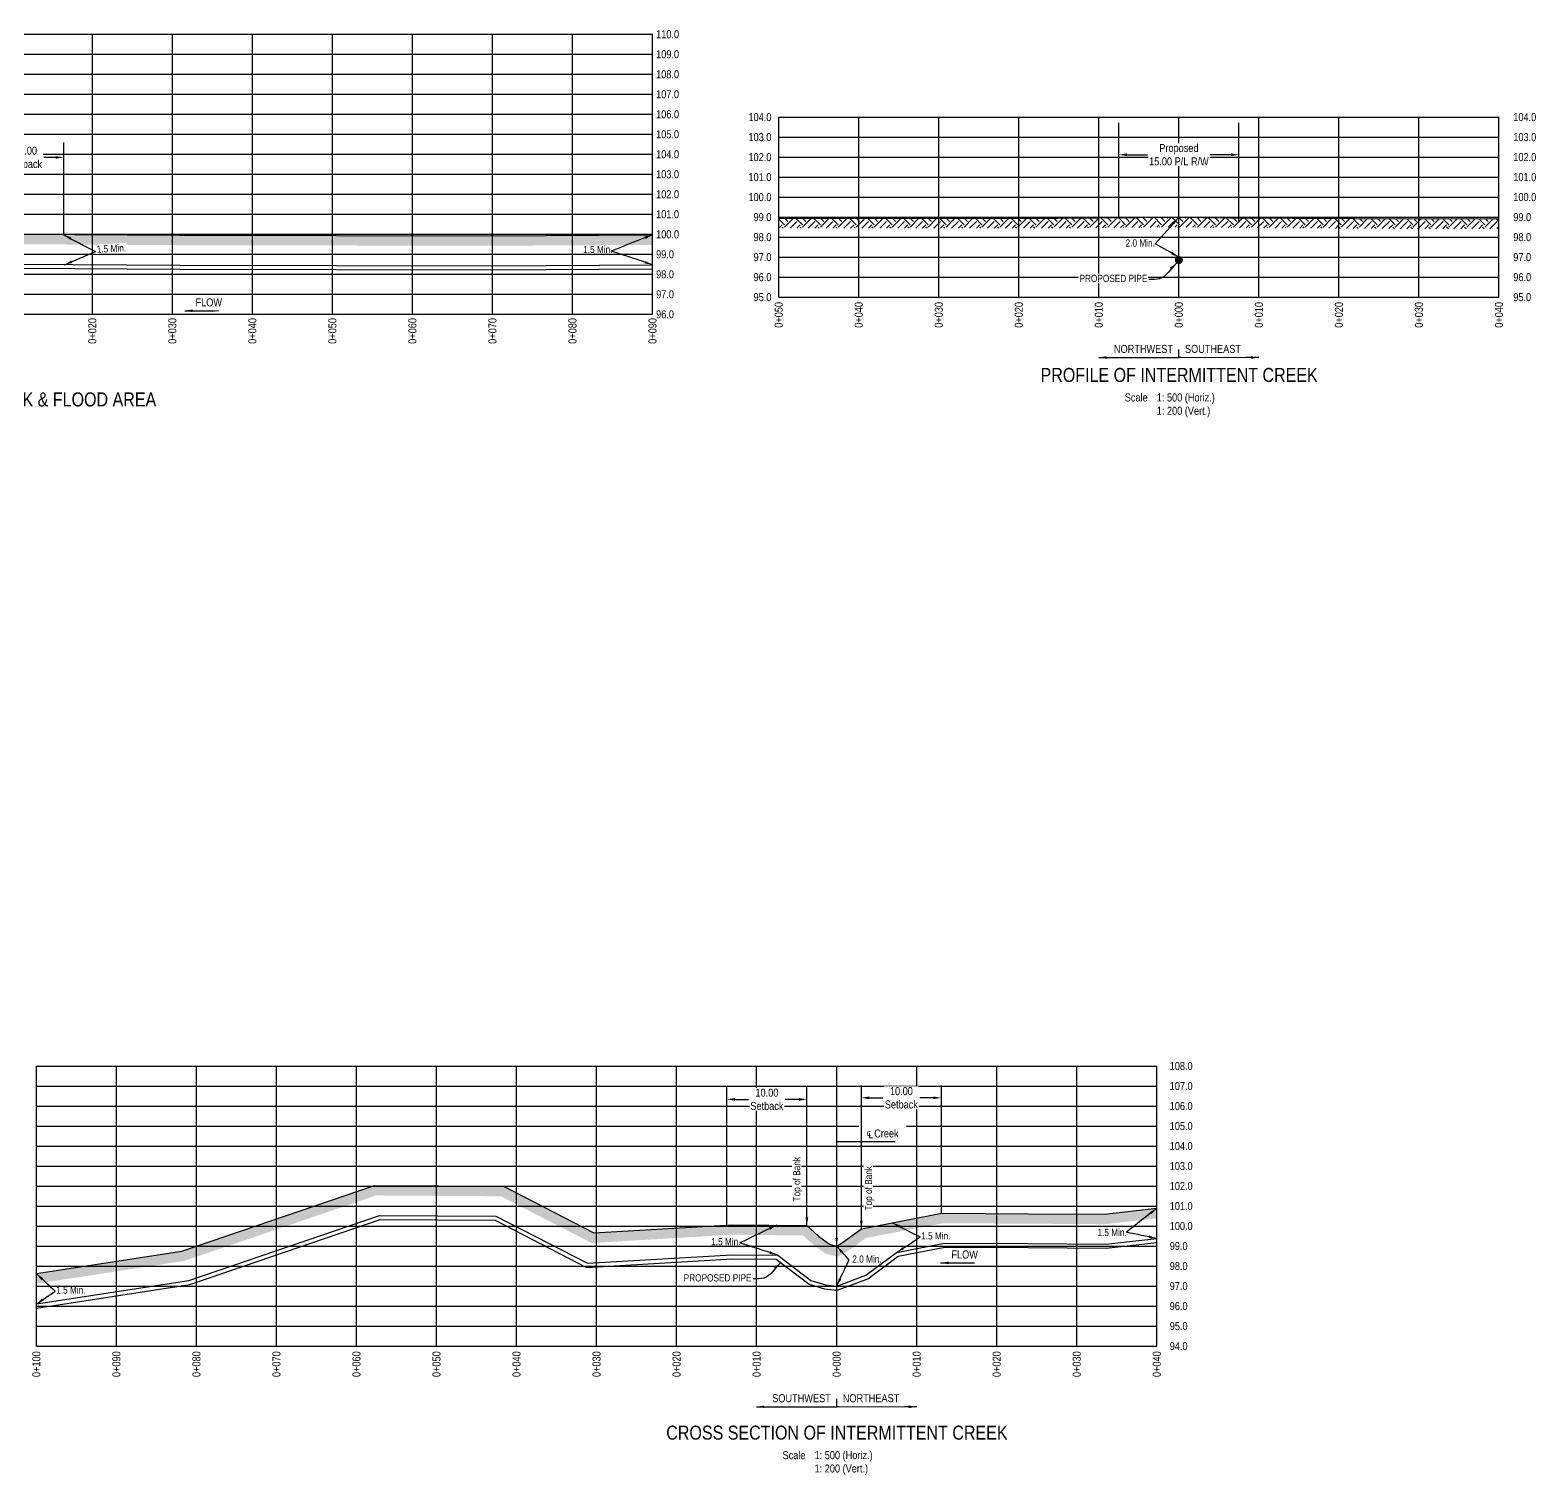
# Model space of a CAD drawing. Extents: x 406232 to 435383, y 6039561 to 6052989.
# Drawn here: x 417306 to 419188, y 6051184 to 6052989 of the extents above; entities that cross this region are included whole.
import ezdxf
from ezdxf.enums import TextEntityAlignment as Align

# ---------------------------------------------------------------- set-up
doc = ezdxf.new("R2010")
doc.units = 0
doc.header["$LTSCALE"] = 5
doc.header["$PDSIZE"] = 0.5
doc.linetypes.add('foc-TOPO', pattern=[1, 0.2, -0.8])
doc.layers.get('Defpoints').update_dxf_attribs({"color": 9})
for name, color, linetype in [('CG-NOTES', 7, 'Continuous'), ('DETAIL-T', 7, 'Continuous'), ('L-BD', 7, 'Continuous'), ('L-DETAIL-T', 3, 'Continuous'), ('L-MON', 1, 'Continuous'), ('P-CROSSINGS-GRID', 8, 'Continuous'), ('P-CROSSINGS-GROUND', 48, 'foc-TOPO'), ('P-CROSSINGS-LINE', 3, 'Continuous'), ('P-PROPOSED', 10, 'Continuous'), ('S-T7', 7, 'Continuous')]:
    doc.layers.add(name, color=color, linetype=linetype)
doc.styles.add('140', font='ARIALN.TTF', dxfattribs={"height": 15})
doc.styles.add('80', font='ARIALN.TTF', dxfattribs={"height": 10})
doc.styles.add('80CG', font='ARIALN.TTF', dxfattribs={"height": 10})
doc.styles.add('80L', font='ARIALN.TTF', dxfattribs={"height": 10})
doc.dimstyles.new('Compass 5 000', dxfattribs={"dimscale": 5, "dimtxt": 9, "dimasz": 2, "dimexe": 0.2, "dimexo": 0.0625, "dimgap": 0.5, "dimtad": 0, "dimtih": 1, "dimtoh": 1, "dimzin": 0, "dimdsep": 46, "dimtxsty": '80CG', "dimcen": 0.1, "dimse1": 1, "dimse2": 1, "dimclrd": 256, "dimclrt": 256, "dimaunit": 1, "dimadec": 4, "dimazin": 0, "dimtfac": 0.06, "dimtofl": 0, "dimtmove": 0, "dimatfit": 1, "dimfxl": 0.2, "dimtolj": 1, "dimtzin": 0, "dimlwd": -1, "dimarcsym": 0})
pattern_1 = [(45, (192.612, 2759.253), (0, 22.440395626), [15.86775592, -15.86775592]), (45, (188.404, 2763.461), (0, 22.440395626), [15.86775592, -15.86775592]), (45, (184.197, 2767.668), (0, 22.440395626), [15.86775592, -15.86775592]), (135, (184.197, 2770.473), (-22.440395626, 0), [15.86775592, -15.86775592]), (135, (188.404, 2774.681), (-22.440395626, 0), [15.86775592, -15.86775592]), (135, (192.612, 2778.889), (-22.440395626, 0), [15.86775592, -15.86775592])]

# ---------------------------------------------------------------- blocks, each defined once
blk = doc.blocks.new('*D1058')
at = {"transparency": 16777216}
for p, q in [((418186.9, 6051653.1), (418204, 6051653.1)), ((418266.9, 6051653.1), (418249.8, 6051653.1))]:
    blk.add_line(p, q, dxfattribs=at)
for points in [[(418186.9, 6051654.8), (418186.9, 6051651.4), (418176.9, 6051653.1)], [(418266.9, 6051654.8), (418266.9, 6051651.4), (418276.9, 6051653.1)]]:
    blk.add_solid(points, dxfattribs=at)
at = {"layer": 'Defpoints', "color": 0, "transparency": 16777216}
for p in [(418176.9, 6051653.1), (418176.9, 6051634.6), (418276.9, 6051634.6)]:
    blk.add_point(p, dxfattribs=at)
at = {"transparency": 16777216, "insert": (418226.9, 6051653.1), "char_height": 10, "attachment_point": 5, "style": '80CG', "bg_fill": 3, "box_fill_scale": 1.1, "bg_fill_color": 256, "bg_fill_true_color": 13158600, "bg_fill_transparency": 0}
blk.add_mtext('\\A1;10.00\\PSetback', dxfattribs=at)
blk = doc.blocks.new('*D1059')
at = {"transparency": 16777216}
for p, q in [((418354.9, 6051655), (418371.9, 6051655)), ((418434.8, 6051655), (418417.8, 6051655))]:
    blk.add_line(p, q, dxfattribs=at)
for points in [[(418354.9, 6051656.7), (418354.9, 6051653.4), (418344.9, 6051655)], [(418434.8, 6051656.7), (418434.8, 6051653.4), (418444.8, 6051655)]]:
    blk.add_solid(points, dxfattribs=at)
at = {"layer": 'Defpoints', "color": 0, "transparency": 16777216}
for p in [(418344.9, 6051655), (418344.9, 6051636.6), (418444.8, 6051636.6)]:
    blk.add_point(p, dxfattribs=at)
at = {"transparency": 16777216, "insert": (418394.9, 6051655), "char_height": 10, "attachment_point": 5, "style": '80CG', "bg_fill": 3, "box_fill_scale": 1.1, "bg_fill_color": 256, "bg_fill_true_color": 13158600, "bg_fill_transparency": 0}
blk.add_mtext('\\A1;10.00\\PSetback', dxfattribs=at)
blk = doc.blocks.new('*D1072')
at = {"transparency": 16777216}
for p, q in [((417258.2, 6052830.3), (417277.6, 6052830.3)), ((417338.2, 6052830.3), (417323.4, 6052830.3))]:
    blk.add_line(p, q, dxfattribs=at)
for points in [[(417258.2, 6052831.9), (417258.2, 6052828.6), (417248.2, 6052830.3)], [(417338.2, 6052831.9), (417338.2, 6052828.6), (417348.2, 6052830.3)]]:
    blk.add_solid(points, dxfattribs=at)
at = {"layer": 'Defpoints', "color": 0, "transparency": 16777216}
for p in [(417248.2, 6052833.9), (417248.2, 6052830.3), (417348.2, 6052833.9)]:
    blk.add_point(p, dxfattribs=at)
at = {"transparency": 16777216, "insert": (417300.5, 6052830.3), "char_height": 10, "attachment_point": 5, "style": '80CG', "bg_fill": 3, "box_fill_scale": 1.1, "bg_fill_color": 256, "bg_fill_true_color": 13158600, "bg_fill_transparency": 0}
blk.add_mtext('\\A1;10.00\\PSetback', dxfattribs=at)
blk = doc.blocks.new('*D1074')
at = {"transparency": 16777216}
for p, q in [((418676.7, 6052833.6), (418702.6, 6052833.6)), ((418806.6, 6052833.6), (418780.8, 6052833.6))]:
    blk.add_line(p, q, dxfattribs=at)
for points in [[(418676.7, 6052835.3), (418676.7, 6052832), (418666.7, 6052833.6)], [(418806.6, 6052835.3), (418806.6, 6052832), (418816.6, 6052833.6)]]:
    blk.add_solid(points, dxfattribs=at)
at = {"layer": 'Defpoints', "color": 0, "transparency": 16777216}
for p in [(418666.7, 6052846.1), (418816.6, 6052846.1), (418816.6, 6052833.6)]:
    blk.add_point(p, dxfattribs=at)
at = {"transparency": 16777216, "insert": (418741.7, 6052833.6), "char_height": 10, "attachment_point": 5, "style": '80CG', "bg_fill": 3, "box_fill_scale": 1.1, "bg_fill_color": 256, "bg_fill_true_color": 13158600, "bg_fill_transparency": 0}
blk.add_mtext('\\A1;Proposed\\P15.00 P/L R/W', dxfattribs=at)
blk = doc.blocks.new('PLIA')
at = {"color": 255, "const_width": 1}
blk.add_lwpolyline([(-0.5, 0, 1), (0.5, 0, 1)], format="xyb", close=True, dxfattribs=at)
blk = doc.blocks.new('PLIAA')
blk.add_blockref('PLIA', (0, 0))
blk = doc.blocks.new('PLIB')
at = {"color": 1}
blk.add_circle((0, 0), 0.8, dxfattribs=at)
blk = doc.blocks.new('PLIBB')
blk.add_blockref('PLIB', (0, 0))
blk = doc.blocks.new('PLICC')
for name in ['PLIAA', 'PLIBB']:
    blk.add_blockref(name, (0, 0))
blk = doc.blocks.new('PLI')
blk.add_blockref('PLICC', (0, 0))

msp = doc.modelspace()

# ---------------------------------------------------------------- hatches: boundary and pattern name
at = {"layer": 'P-CROSSINGS-GROUND'}
h = msp.add_hatch(dxfattribs=at)
h.set_pattern_fill('EARTH', color=256, scale=2.498859, angle=45)
h.set_pattern_definition(pattern_1)
h.paths.add_polyline_path([(418241.682, 6052754.477), (418372.051, 6052754.247), (418590.3, 6052754.322), (418741.682, 6052755.671), (418805.342, 6052754.871), (419039.207, 6052753.547), (419141.636, 6052753.729), (419141.658, 6052741.234), (419039.183, 6052741.053), (418805.228, 6052742.378), (418741.659, 6052743.176), (418590.358, 6052741.827), (418372.042, 6052741.752), (418241.659, 6052741.982)])
h = msp.add_hatch(dxfattribs=at)
h.set_pattern_fill('EARTH', color=256, scale=2.498859, angle=45)
h.set_pattern_definition(pattern_1)
h.paths.add_polyline_path([(415983.974, 6052731.064), (416096.666, 6052724.737), (416282.241, 6052721.41), (416511.33, 6052714.683), (416682.642, 6052716.809), (416782.362, 6052717.434), (416876.656, 6052717.783), (417024.006, 6052716.825), (417070.776, 6052727.501), (417136.508, 6052726.188), (417144.091, 6052701.134), (417183.273, 6052696.718), (417248.304, 6052696.718), (417257.182, 6052725.308), (417295.612, 6052721.785), (417493.211, 6052720.557), (417884.533, 6052719.907), (418084.044, 6052721.022), (418083.974, 6052733.516), (417884.509, 6052732.402), (417493.26, 6052733.051), (417296.222, 6052734.276), (417248.25, 6052738.674), (417239.101, 6052709.212), (417183.974, 6052709.212), (417153.666, 6052712.628), (417145.836, 6052738.499), (417069.491, 6052740.023), (417022.638, 6052729.328), (416876.674, 6052730.278), (416782.3, 6052729.928), (416682.525, 6052729.303), (416511.436, 6052727.179), (416282.537, 6052733.901), (416097.129, 6052737.225), (415983.974, 6052743.578)])
h = msp.add_hatch(dxfattribs=at)
h.set_pattern_fill('EARTH', color=256, scale=2.498859, angle=45)
h.set_pattern_definition([(45, (192.612, 2759.253), (0, 22.440395626), [15.86775592, -15.86775592]), (45, (188.404, 2763.461), (0, 22.440395626), [15.86775592, -15.86775592]), (45, (184.197, 2767.668), (0, 22.440395626), [15.86775592, -15.86775592]), (135, (184.197, 2770.473), (-22.440395626, 0), [15.86775592, -15.86775592]), (135, (188.404, 2774.681), (-22.440395626, 0), [15.86775592, -15.86775592]), (135, (192.612, 2778.889), (-22.440395626, 0), [15.86775592, -15.86775592])])
h.paths.add_polyline_path([(417314.077, 6051422.702), (417498.612, 6051451.175), (417738.601, 6051533.022), (417894.469, 6051531.981), (418007.995, 6051473.58), (418182.528, 6051483.932), (418272.009, 6051483.034), (418283.492, 6051472.633), (418299.159, 6051460.726), (418308.168, 6051458.054), (418316.605, 6051456.743), (418329.62, 6051464.497), (418350.051, 6051479.676), (418446.616, 6051498.28), (418553.61, 6051497.761), (418649.237, 6051497.055), (418714.077, 6051504.413), (418714.077, 6051516.987), (418648.576, 6051509.555), (418553.686, 6051510.255), (418445.453, 6051510.78), (418344.888, 6051491.405), (418322.679, 6051474.905), (418314.077, 6051469.78), (418310.916, 6051470.271), (418304.901, 6051472.055), (418291.481, 6051482.255), (418276.879, 6051495.48), (418182.221, 6051496.43), (418010.669, 6051486.255), (417897.534, 6051544.455), (417736.57, 6051545.53), (417495.62, 6051463.355), (417314.077, 6051435.344)])

# ---------------------------------------------------------------- linework, layer by layer
for p, q in [((418666.716, 6052755.003), (418666.716, 6052873.525)), ((418816.647, 6052749.844), (418816.647, 6052873.525)), ((417348.204, 6052734.212), (417348.204, 6052848.819)), ((418176.925, 6051496.116), (418176.925, 6051668.339)), ((418276.879, 6051530.179), (418276.879, 6051668.339)), ((418444.843, 6051510.662), (418444.843, 6051670.274))]:
    msp.add_line(p, q)
at = {"layer": 'CG-NOTES'}
for p, q in [((418741.682, 6052580.266), (418741.682, 6052590.266)), ((418314.077, 6051268.942), (418314.077, 6051278.942))]:
    msp.add_line(p, q, dxfattribs=at)
at = {"layer": 'P-CROSSINGS-GRID', "color": 8}
for p, q in [((415983.974, 6052984.212), (418083.974, 6052984.212)), ((417383.974, 6052634.212), (417383.974, 6052984.212)), ((417483.974, 6052634.212), (417483.974, 6052984.212)), ((417583.974, 6052634.212), (417583.974, 6052984.212)), ((417683.974, 6052634.212), (417683.974, 6052984.212)), ((417783.974, 6052634.212), (417783.974, 6052984.212)), ((417883.974, 6052634.212), (417883.974, 6052984.212)), ((417983.974, 6052634.212), (417983.974, 6052984.212)), ((418083.974, 6052634.212), (418083.974, 6052984.212)), ((415983.974, 6052959.212), (418083.974, 6052959.212)), ((415983.974, 6052934.212), (418083.974, 6052934.212)), ((415983.974, 6052934.212), (418083.974, 6052934.212)), ((415983.974, 6052909.212), (418083.974, 6052909.212)), ((415983.974, 6052884.212), (418083.974, 6052884.212)), ((418241.682, 6052880.671), (419141.682, 6052880.671)), ((418241.682, 6052655.671), (418241.682, 6052880.671)), ((418341.682, 6052655.671), (418341.682, 6052880.671)), ((418441.682, 6052655.671), (418441.682, 6052880.671)), ((418541.682, 6052655.671), (418541.682, 6052880.671)), ((418641.682, 6052655.671), (418641.682, 6052880.671)), ((418741.682, 6052655.671), (418741.682, 6052880.671)), ((418841.682, 6052655.671), (418841.682, 6052880.671)), ((418941.682, 6052655.671), (418941.682, 6052880.671)), ((419041.682, 6052655.671), (419041.682, 6052880.671)), ((419141.636, 6052655.671), (419141.636, 6052880.671)), ((415983.974, 6052859.212), (418083.974, 6052859.212)), ((418241.682, 6052855.671), (419141.682, 6052855.671)), ((415983.974, 6052834.212), (418083.974, 6052834.212)), ((418241.682, 6052830.671), (419141.682, 6052830.671)), ((415983.974, 6052809.212), (418083.974, 6052809.212)), ((418241.682, 6052805.671), (419141.682, 6052805.671)), ((415983.974, 6052784.212), (418083.974, 6052784.212)), ((418241.682, 6052780.671), (419141.682, 6052780.671)), ((415983.974, 6052759.212), (418083.974, 6052759.212)), ((418241.682, 6052755.671), (419141.682, 6052755.671)), ((415983.974, 6052734.212), (418083.974, 6052734.212)), ((418241.682, 6052730.671), (419141.682, 6052730.671)), ((415983.974, 6052709.212), (418083.974, 6052709.212)), ((418241.682, 6052705.671), (419141.682, 6052705.671)), ((415983.974, 6052684.212), (418083.974, 6052684.212)), ((418241.682, 6052680.671), (419141.682, 6052680.671)), ((415983.974, 6052659.212), (418083.974, 6052659.212)), ((418241.682, 6052655.671), (419141.682, 6052655.671)), ((415983.974, 6052634.212), (418083.974, 6052634.212)), ((417314.077, 6051694.78), (418714.077, 6051694.78)), ((417314.077, 6051344.78), (417314.077, 6051694.78)), ((417414.077, 6051344.78), (417414.077, 6051694.78)), ((417514.077, 6051344.78), (417514.077, 6051694.78)), ((417614.077, 6051344.78), (417614.077, 6051694.78)), ((417714.077, 6051344.78), (417714.077, 6051694.78)), ((417814.077, 6051344.78), (417814.077, 6051694.78)), ((417914.077, 6051344.78), (417914.077, 6051694.78)), ((418014.077, 6051344.78), (418014.077, 6051694.78)), ((418114.077, 6051344.78), (418114.077, 6051694.78)), ((418214.077, 6051344.78), (418214.077, 6051694.78)), ((418314.077, 6051344.78), (418314.077, 6051694.78)), ((418414.077, 6051344.78), (418414.077, 6051694.78)), ((418514.077, 6051344.78), (418514.077, 6051694.78)), ((418614.077, 6051344.78), (418614.077, 6051694.78)), ((418714.077, 6051344.78), (418714.077, 6051694.78)), ((417314.077, 6051669.78), (418714.077, 6051669.78)), ((417314.077, 6051644.78), (418714.077, 6051644.78)), ((417314.077, 6051619.78), (418714.077, 6051619.78)), ((417314.077, 6051594.78), (418714.077, 6051594.78)), ((417314.077, 6051569.78), (418714.077, 6051569.78)), ((417314.077, 6051544.78), (418714.077, 6051544.78)), ((417314.077, 6051519.78), (418714.077, 6051519.78)), ((417314.077, 6051494.78), (418714.077, 6051494.78)), ((417314.077, 6051469.78), (418714.077, 6051469.78)), ((417314.077, 6051444.78), (418714.077, 6051444.78)), ((417314.077, 6051419.78), (418714.077, 6051419.78)), ((417314.077, 6051394.78), (418714.077, 6051394.78)), ((417314.077, 6051369.78), (418714.077, 6051369.78)), ((417314.077, 6051344.78), (418714.077, 6051344.78))]:
    msp.add_line(p, q, dxfattribs=at)
at = {"layer": 'P-CROSSINGS-LINE', "color": 3, "flags": 128}
for points in [[(418241.682, 6052754.477), (418372.051, 6052754.247), (418590.3, 6052754.322), (418741.682, 6052755.671), (418805.342, 6052754.871), (419039.207, 6052753.547), (419141.636, 6052753.729)], [(415983.974, 6052743.578), (416097.129, 6052737.225), (416282.537, 6052733.901), (416511.436, 6052727.179), (416682.525, 6052729.303), (416782.3, 6052729.928), (416876.674, 6052730.278), (417022.638, 6052729.328), (417069.491, 6052740.023), (417145.836, 6052738.499), (417153.666, 6052712.628), (417183.974, 6052709.212), (417239.101, 6052709.212), (417248.25, 6052738.674), (417296.222, 6052734.276), (417493.26, 6052733.051), (417884.509, 6052732.402), (418083.974, 6052733.516)], [(417314.077, 6051435.344), (417495.62, 6051463.355), (417736.57, 6051545.53), (417897.534, 6051544.455), (418010.669, 6051486.255), (418182.221, 6051496.43), (418276.879, 6051495.48), (418291.481, 6051482.255), (418304.901, 6051472.055), (418310.916, 6051470.271), (418314.077, 6051469.78), (418322.679, 6051474.905), (418344.888, 6051491.405), (418445.453, 6051510.78), (418553.686, 6051510.255), (418648.576, 6051509.555), (418714.077, 6051516.987)]]:
    msp.add_lwpolyline(points, dxfattribs=at)
at = {"layer": 'P-PROPOSED'}
for points in [[(415983.974, 6052706.036), (416095.742, 6052699.761), (416281.651, 6052696.428), (416511.118, 6052689.689), (416682.875, 6052691.822), (416782.487, 6052692.445), (416876.621, 6052692.794), (417026.741, 6052691.818), (417074.63, 6052659.947), (417145.796, 6052658.526), (417184.229, 6052659.231), (417245.76, 6052658.729), (417294.392, 6052696.804), (417493.112, 6052695.569), (417884.582, 6052694.919), (418084.184, 6052696.033)], [(415983.974, 6052701.03), (416095.557, 6052694.765), (416281.532, 6052691.432), (416511.076, 6052684.691), (416682.922, 6052686.824), (416782.512, 6052687.448), (416876.614, 6052687.797), (417025.215, 6052686.83), (417073.074, 6052654.98), (417145.792, 6052653.528), (417184.254, 6052654.233), (417247.466, 6052653.717), (417296.101, 6052691.795), (417493.092, 6052690.571), (417884.592, 6052689.921), (418084.212, 6052691.036)], [(417314.077, 6051397.418), (417504.597, 6051426.814), (417742.664, 6051508.006), (417888.34, 6051507.033), (418002.646, 6051448.23), (418183.144, 6051458.936), (418240.326, 6051458.362), (418281.932, 6051426.738), (418299.925, 6051421.402), (418314.077, 6051419.78), (418350.443, 6051433.272), (418388.663, 6051461.667), (418448.941, 6051473.28), (418553.457, 6051472.773), (418650.558, 6051472.056), (418714.077, 6051479.264)], [(417314.077, 6051392.361), (417505.793, 6051421.941), (417743.477, 6051503.002), (417887.114, 6051502.043), (418001.577, 6051443.16), (418183.267, 6051453.937), (418238.62, 6051453.381), (418279.635, 6051422.206), (418298.922, 6051416.487), (418314.695, 6051414.679), (418352.85, 6051428.834), (418390.728, 6051456.975), (418449.406, 6051468.28), (418553.427, 6051467.775), (418650.822, 6051467.057), (418714.077, 6051474.234)]]:
    msp.add_lwpolyline(points, dxfattribs=at)

# ---------------------------------------------------------------- block references
at = {"layer": 'L-MON', "xscale": 4.997718399999963, "yscale": 4.997718399999963, "zscale": 4.997718399999963}
msp.add_blockref('PLI', (418741.682, 6052701.959), dxfattribs=at)

# ---------------------------------------------------------------- texts
at = {"style": '80L'}
for p in [(417512.864, 6052644.237), (418457.394, 6051454.326)]:
    msp.add_text('FLOW', height=9.9954, rotation=359.666704, dxfattribs=at).set_placement(p)
at = {"style": '80'}
for s, p in [('0+050', (418241.594, 6052649.593)), ('0+040', (418341.594, 6052649.593)), ('0+030', (418441.594, 6052649.593)), ('0+020', (418541.594, 6052649.593)), ('0+010', (418641.594, 6052649.593)), ('0+000', (418741.594, 6052649.593)), ('0+010', (418841.594, 6052649.593)), ('0+020', (418941.594, 6052649.593)), ('0+030', (419041.594, 6052649.593)), ('0+040', (419141.594, 6052649.593)), ('0+020', (417383.887, 6052629.517)), ('0+030', (417483.887, 6052629.517)), ('0+040', (417583.887, 6052629.517)), ('0+050', (417683.887, 6052629.517)), ('0+060', (417783.887, 6052629.517)), ('0+070', (417883.887, 6052629.517)), ('0+080', (417983.887, 6052629.517)), ('0+090', (418083.887, 6052629.517)), ('0+100', (417313.99, 6051338.268)), ('0+090', (417413.99, 6051338.268)), ('0+080', (417513.99, 6051338.268)), ('0+070', (417613.99, 6051338.268)), ('0+060', (417713.99, 6051338.268)), ('0+050', (417813.99, 6051338.268)), ('0+040', (417913.99, 6051338.268)), ('0+030', (418013.99, 6051338.268)), ('0+020', (418113.99, 6051338.268)), ('0+010', (418213.99, 6051338.268)), ('0+000', (418313.99, 6051338.268)), ('0+010', (418413.99, 6051338.268)), ('0+020', (418513.99, 6051338.268)), ('0+030', (418613.99, 6051338.268)), ('0+040', (418713.99, 6051338.268))]:
    msp.add_text(s, height=10, rotation=90, dxfattribs=at).set_placement(p, align=Align.MIDDLE_RIGHT)
at = {"char_height": 8.9959, "attachment_point": 1, "style": '80L'}
for s, insert in [('1.5 Min.', (417997.238, 6052719.739)), ('2.0 Min.', (418675.075, 6052727.815)), ('1.5 Min.', (418639.896, 6051491.312)), ('1.5 Min.', (418157.159, 6051479.75)), ('1.5 Min.', (418419.603, 6051486.998)), ('2.0 Min.', (418333.611, 6051458.005)), ('1.5 Min.', (417338.783, 6051419.304))]:
    msp.add_mtext_dynamic_manual_height_columns(s, width=45.29007, gutter_width=44.979, heights=[0], dxfattribs=dict(at, insert=insert))
at = {"insert": (418122.905, 6051434.556), "char_height": 8.99589, "width": 84.29299, "attachment_point": 1, "style": '80L'}
msp.add_mtext('PROPOSED PIPE', dxfattribs=at)
at = {"layer": 'DETAIL-T', "char_height": 10, "attachment_point": 1, "style": '80L'}
for insert in [(418674.026, 6052535.304), (418246.421, 6051213.482)]:
    msp.add_mtext_dynamic_manual_height_columns('Scale^I1: 500 (Horiz.)\\P^I1: 200 (Vert.)', width=217.1051, gutter_width=45, heights=[0], dxfattribs=dict(at, insert=insert))
at = {"layer": 'L-DETAIL-T', "char_height": 17.5, "attachment_point": 2, "rotation": 0, "style": '140'}
for s, insert, width in [('PROFILE OF INTERMITTENT CREEK', (418741.962, 6052567.178), 426.70467), ('CROSS SECTION OF PERMANENT CREEK & FLOOD AREA', (417184.255, 6052536.604), 624.82064), ('CROSS SECTION OF INTERMITTENT CREEK', (418314.357, 6051245.356), 426.70467)]:
    msp.add_mtext(s, dxfattribs=dict(at, insert=insert, width=width))
at = {"layer": 'S-T7', "style": '80'}
for s, p in [('110.0', (418088.437, 6052984.212)), ('109.0', (418088.437, 6052959.212)), ('108.0', (418088.437, 6052934.212)), ('107.0', (418088.437, 6052909.212)), ('106.0', (418088.437, 6052884.212)), ('104.0', (419159.549, 6052880.671)), ('105.0', (418088.437, 6052859.212)), ('103.0', (419159.549, 6052855.671)), ('104.0', (418088.437, 6052834.212)), ('102.0', (419159.549, 6052830.671)), ('103.0', (418088.437, 6052809.212)), ('101.0', (419159.549, 6052805.671)), ('102.0', (418088.437, 6052784.212)), ('100.0', (419159.549, 6052780.671)), ('101.0', (418088.437, 6052759.212)), ('99.0', (419159.549, 6052755.671)), ('100.0', (418088.437, 6052734.212)), ('98.0', (419159.549, 6052730.671)), ('99.0', (418088.437, 6052709.212)), ('97.0', (419159.549, 6052705.671)), ('98.0', (418088.437, 6052684.212)), ('96.0', (419159.549, 6052680.671)), ('97.0', (418088.437, 6052659.212)), ('95.0', (419159.549, 6052655.671)), ('96.0', (418088.437, 6052634.212)), ('108.0', (418730.217, 6051694.78)), ('107.0', (418730.217, 6051669.78)), ('106.0', (418730.217, 6051644.78)), ('105.0', (418730.217, 6051619.78)), ('104.0', (418730.217, 6051594.78)), ('103.0', (418730.217, 6051569.78)), ('102.0', (418730.217, 6051544.78)), ('101.0', (418730.217, 6051519.78)), ('100.0', (418730.217, 6051494.78)), ('99.0', (418730.217, 6051469.78)), ('98.0', (418730.217, 6051444.78)), ('97.0', (418730.217, 6051419.78)), ('96.0', (418730.217, 6051394.78)), ('95.0', (418730.217, 6051369.78)), ('94.0', (418730.217, 6051344.78))]:
    msp.add_text(s, height=10, dxfattribs=at).set_placement(p, align=Align.MIDDLE_LEFT)
for s, p in [('104.0', (418232.509, 6052880.671)), ('103.0', (418232.509, 6052855.671)), ('102.0', (418232.509, 6052830.671)), ('101.0', (418232.509, 6052805.671)), ('100.0', (418232.509, 6052780.671)), ('99.0', (418232.509, 6052755.671)), ('98.0', (418232.509, 6052730.671)), ('97.0', (418232.509, 6052705.671)), ('96.0', (418232.509, 6052680.671)), ('95.0', (418232.509, 6052655.671))]:
    msp.add_text(s, height=10, dxfattribs=at).set_placement(p, align=Align.MIDDLE_RIGHT)

# ---------------------------------------------------------------- leaders
at = {"path_type": 1}
for points in [[(418741.682, 6052755.671), (418712.059, 6052722.229)], [(418741.682, 6052705.671), (418712.059, 6052722.229)], [(418314.077, 6051469.78), (418329.454, 6051452.229)], [(418314.077, 6051419.78), (418329.454, 6051452.229)]]:
    msp.add_leader(points, dimstyle='Compass 5 000', dxfattribs=at)
for points in [[(418083.974, 6052733.516), (418032.331, 6052713.213)], [(418084.036, 6052696.15), (418032.331, 6052713.213)], [(418738.63, 6052697.975), (418717.617, 6052678.715), (418704.227, 6052677.625)], [(417499.34, 6052638.605), (417541.76, 6052638.76)], [(418314.077, 6051469.78), (418314.077, 6051600.324)], [(418276.879, 6051495.48), (418276.879, 6051530.179)], [(418344.888, 6051491.405), (418344.888, 6051526.104)], [(418714.077, 6051516.987), (418676.252, 6051487.051)], [(418239.166, 6051495.858), (418192.955, 6051473.66)], [(418383.593, 6051498.848), (418418.528, 6051481.098)], [(418239.945, 6051458.674), (418192.955, 6051473.66)], [(418388.779, 6051461.725), (418418.528, 6051481.098)], [(418714.077, 6051479.264), (418676.252, 6051487.051)], [(417314.077, 6051435.344), (417337.709, 6051413.404)], [(418244.04, 6051448.995), (418223.028, 6051429.735), (418209.637, 6051428.644)], [(418443.87, 6051448.695), (418486.291, 6051448.85)], [(417314.077, 6051397.418), (417337.709, 6051413.404)]]:
    msp.add_leader(points, dimstyle='Compass 5 000', override={"dimgap": 0.5, "dimtad": 0}, dxfattribs=at)
at = {"layer": 'CG-NOTES', "path_type": 1}
for points in [[(418641.682, 6052580.266), (418741.682, 6052580.266)], [(418841.682, 6052580.266), (418741.682, 6052580.266)], [(418214.077, 6051268.942), (418314.077, 6051268.942)], [(418414.077, 6051268.942), (418314.077, 6051268.942)]]:
    msp.add_leader(points, dimstyle='Compass 5 000', override={"dimgap": 0.5, "dimtad": 0}, dxfattribs=at)

# ---------------------------------------------------------------- next in the draw order: texts
at = {"insert": (417389.242, 6052719.977), "char_height": 8.9959, "attachment_point": 1, "rotation": 3.014519, "style": '80L', "bg_fill": 3, "box_fill_scale": 1.15, "bg_fill_color": 256, "bg_fill_true_color": 256, "bg_fill_transparency": 0}
msp.add_mtext_dynamic_manual_height_columns('1.5 Min.', width=35.87103, gutter_width=44.979, heights=[0], dxfattribs=at)
at = {"insert": (418617.495, 6052683.536), "char_height": 8.99589, "width": 84.29299, "attachment_point": 1, "style": '80L', "bg_fill": 3, "box_fill_scale": 1.15, "bg_fill_color": 256, "bg_fill_true_color": 256, "bg_fill_transparency": 0}
msp.add_mtext('PROPOSED PIPE', dxfattribs=at)
at = {"color": 3, "char_height": 10, "width": 78.43132, "attachment_point": 3, "style": '80', "bg_fill": 2}
for s, insert in [('NORTHWEST', (418734.314, 6052595.947)), ('SOUTHWEST', (418306.709, 6051284.623))]:
    msp.add_mtext(s, dxfattribs=dict(at, insert=insert))
at = {"insert": (418259.498, 6051525.509), "char_height": 8.99589, "width": 55.85483, "attachment_point": 1, "rotation": 90, "style": '80L', "bg_fill": 3, "box_fill_scale": 1.15, "bg_fill_color": 256, "bg_fill_true_color": 256, "bg_fill_transparency": 0}
msp.add_mtext('Top of Bank', dxfattribs=at)
at = {"layer": 'L-BD', "insert": (418347.153, 6051615.56), "char_height": 9.99544, "width": 49.14274, "attachment_point": 1, "style": '80', "bg_fill": 2}
msp.add_mtext('\\pi4.23209;{\\fISOCPEUR|b0|i0|c0|p34;℄} Creek', dxfattribs=at)

# ---------------------------------------------------------------- next in the draw order: dimensions: what is measured, and where the dimension line sits
at = {"color": 2}
dim = msp.add_aligned_dim(p1=(418666.716, 6052846.082), p2=(418816.647, 6052846.082), distance=-12.447, text='Proposed\\P15.00 P/L R/W', dimstyle='Compass 5 000', override={"dimtfill": 1}, dxfattribs=at)
dim.commit()
dim.dimension.update_dxf_attribs({"geometry": '*D1074', "text_midpoint": (418741.682, 6052833.635)})
dim = msp.add_linear_dim(base=(417248.25, 6052830.252), p1=(417348.204, 6052833.9), p2=(417248.25, 6052833.9), angle=180, text='10.00\\PSetback', dimstyle='Compass 5 000', override={"dimtfill": 1})
dim.commit()
dim.dimension.update_dxf_attribs({"geometry": '*D1072', "text_midpoint": (417300.478, 6052830.252), "dimtype": 161})
dim = msp.add_aligned_dim(p1=(418276.879, 6051634.616), p2=(418176.925, 6051634.616), distance=-18.487, text='10.00\\PSetback', dimstyle='Compass 5 000', override={"dimtfill": 1})
dim.commit()
dim.dimension.update_dxf_attribs({"geometry": '*D1058', "text_midpoint": (418226.902, 6051653.103)})

# ---------------------------------------------------------------- next in the draw order: linework, layer by layer
for p, q in [((418344.888, 6051491.405), (418344.888, 6051670.274)), ((418314.077, 6051600.324), (418387.331, 6051600.324))]:
    msp.add_line(p, q)

# ---------------------------------------------------------------- next in the draw order: texts
at = {"color": 3, "char_height": 10, "width": 71.79644, "attachment_point": 1, "style": '80', "bg_fill": 2}
for s, insert in [('SOUTHEAST', (418749.272, 6052595.947)), ('NORTHEAST', (418321.667, 6051284.623))]:
    msp.add_mtext(s, dxfattribs=dict(at, insert=insert))

# ---------------------------------------------------------------- next in the draw order: leaders
at = {"path_type": 1}
for points in [[(417348.035, 6052733.513), (417387.797, 6052712.507)], [(417349.138, 6052695.999), (417387.797, 6052712.507)]]:
    msp.add_leader(points, dimstyle='Compass 5 000', override={"dimgap": 0.5, "dimtad": 0}, dxfattribs=at)

# ---------------------------------------------------------------- next in the draw order: texts
at = {"insert": (418349.298, 6051514.258), "char_height": 8.99589, "width": 55.85483, "attachment_point": 1, "rotation": 90, "style": '80L', "bg_fill": 3, "box_fill_scale": 1.15, "bg_fill_color": 256, "bg_fill_true_color": 256, "bg_fill_transparency": 0}
msp.add_mtext('Top of Bank', dxfattribs=at)

# ---------------------------------------------------------------- next in the draw order: dimensions: what is measured, and where the dimension line sits
dim = msp.add_aligned_dim(p1=(418444.843, 6051636.551), p2=(418344.888, 6051636.551), distance=-18.487, text='10.00\\PSetback', dimstyle='Compass 5 000', override={"dimtfill": 1})
dim.commit()
dim.dimension.update_dxf_attribs({"geometry": '*D1059', "text_midpoint": (418394.865, 6051655.038)})

doc.saveas('drawing.dxf')
